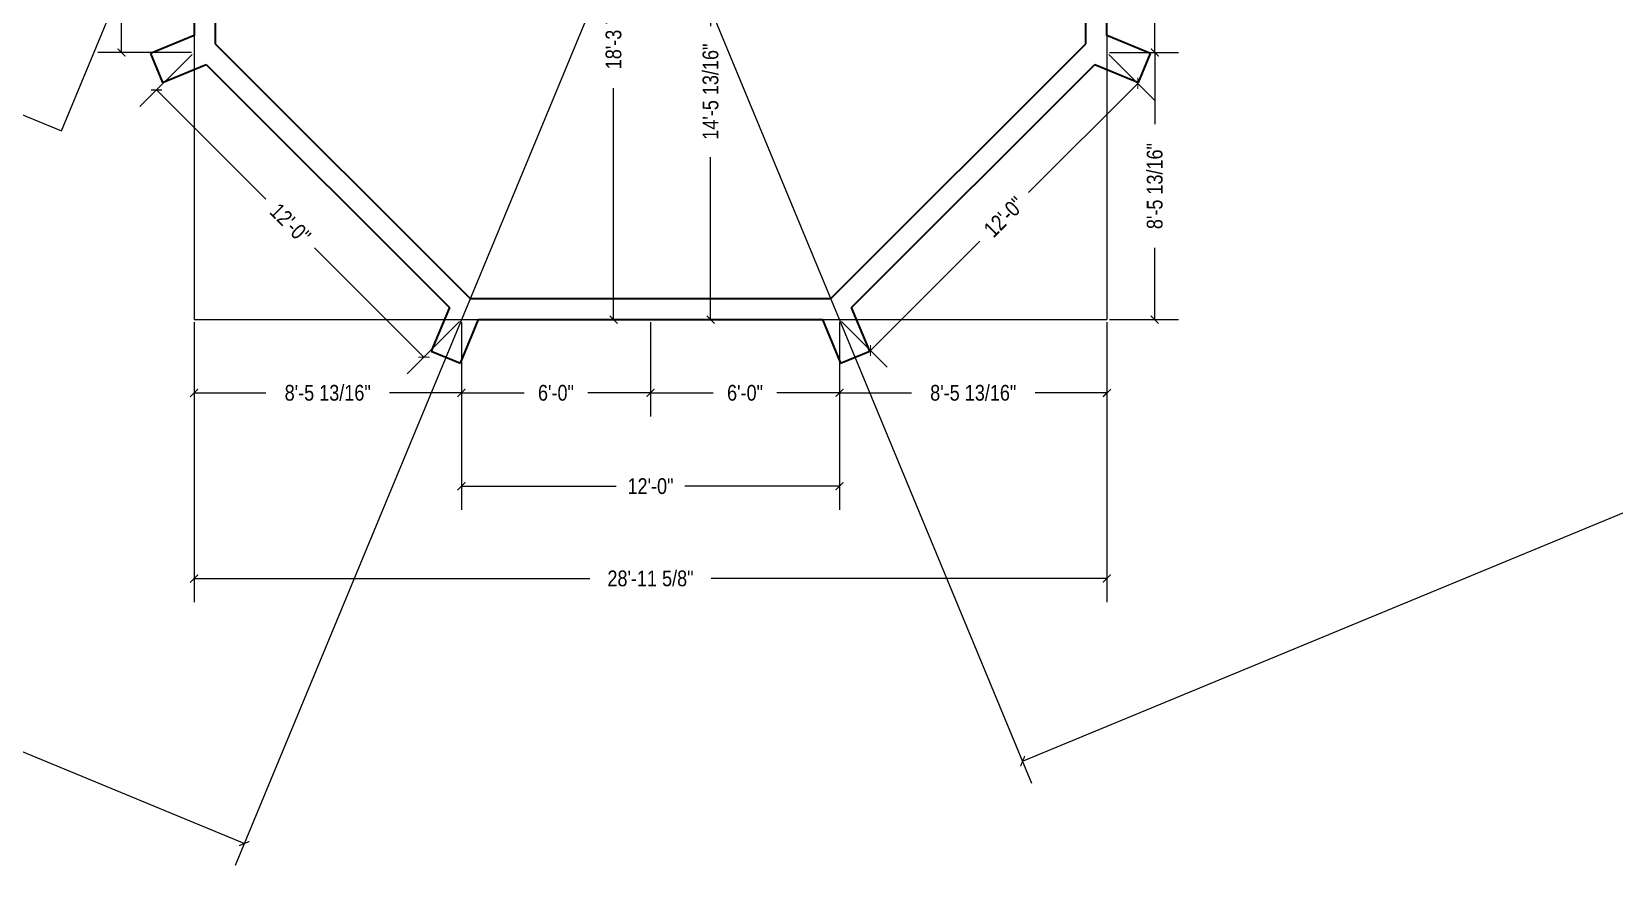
# Model space of a CAD drawing. Header units: inches. Extents: x 6006 to 8652, y 3716 to 4898.
# Drawn here: x 7379 to 7981, y 3716 to 4034 of the extents above; entities that cross this region are included whole.
import ezdxf

# ---------------------------------------------------------------- set-up
doc = ezdxf.new("R2010")
doc.units = ezdxf.units.IN
doc.header["$MEASUREMENT"] = 0
doc.layers.add('FOUNDATION', color=7, linetype='Continuous', lineweight=30)
doc.layers.add('GRID LAYOUT', color=1, linetype='Continuous', lineweight=9)
doc.styles.add('ARCHENTLTD', font='technical.ttf', dxfattribs={"height": 6})
doc.dimstyles.new('ARCHENTLTD', dxfattribs={"dimscale": 0.05, "dimtxt": 0.1875, "dimasz": 3, "dimexe": 9, "dimexo": 1, "dimgap": 2.5, "dimtad": 0, "dimdec": 1, "dimzin": 1, "dimdsep": 46, "dimlunit": 4, "dimtxsty": 'ARCHENTLTD', "dimblk": 'ARCHTICK', "dimcen": 6, "dimclrd": 256, "dimclre": 256, "dimclrt": 256, "dimazin": 0, "dimtol": 1, "dimtfac": 1, "dimtdec": 1, "dimtofl": 0, "dimtmove": 1, "dimatfit": 3, "dimldrblk": 'ARCHTICK', "dimfxl": 1, "dimfrac": 2, "dimtolj": 1, "dimtzin": 0, "dimlwd": 9, "dimlwe": 9, "dimarcsym": 0})

# ---------------------------------------------------------------- blocks, each defined once
blk = doc.blocks.new('_ArchTick')
at = {"color": 0, "linetype": 'ByBlock', "const_width": 0.15}
blk.add_lwpolyline([(-0.5, -0.5), (0.5, 0.5)], dxfattribs=at)
blk = doc.blocks.new('*D109')
at = {"layer": 'GRID LAYOUT', "color": 3, "lineweight": 9}
for p, q in [((7440.46, 3922.81), (7440.46, 3816.16)), ((7788.1, 3922.81), (7788.1, 3816.16)), ((7440.46, 3825.16), (7591.13, 3825.16)), ((7788.1, 3825.16), (7637.43, 3825.16))]:
    blk.add_line(p, q, dxfattribs=at)
at = {"layer": 'GRID LAYOUT', "color": 3, "lineweight": 9, "xscale": 3, "yscale": 3, "zscale": 3, "rotation": 180}
blk.add_blockref('_ArchTick', (7440.46, 3825.16), dxfattribs=at)
at = {"layer": 'GRID LAYOUT', "color": 3, "lineweight": 9, "xscale": 3, "yscale": 3, "zscale": 3}
blk.add_blockref('_ArchTick', (7788.1, 3825.16), dxfattribs=at)
at = {"layer": 'GRID LAYOUT', "color": 3, "insert": (7614.28, 3825.16), "char_height": 6, "attachment_point": 5, "style": 'ARCHENTLTD'}
blk.add_mtext('\\A1;28\'-11 5/8"', dxfattribs=at)
blk = doc.blocks.new('*D111')
at = {"layer": 'GRID LAYOUT', "color": 3, "lineweight": 9}
for p, q in [((7440.46, 3922.81), (7440.46, 3886.9)), ((7542.28, 3922.81), (7542.28, 3886.9)), ((7440.46, 3895.9), (7467.82, 3895.9)), ((7542.28, 3895.9), (7514.92, 3895.9))]:
    blk.add_line(p, q, dxfattribs=at)
at = {"layer": 'GRID LAYOUT', "color": 3, "lineweight": 9, "xscale": 3, "yscale": 3, "zscale": 3, "rotation": 180}
blk.add_blockref('_ArchTick', (7440.46, 3895.9), dxfattribs=at)
at = {"layer": 'GRID LAYOUT', "color": 3, "lineweight": 9, "xscale": 3, "yscale": 3, "zscale": 3}
blk.add_blockref('_ArchTick', (7542.28, 3895.9), dxfattribs=at)
at = {"layer": 'GRID LAYOUT', "color": 3, "insert": (7491.37, 3895.9), "char_height": 6, "attachment_point": 5, "style": 'ARCHENTLTD'}
blk.add_mtext('\\A1;8\'-5 13/16"', dxfattribs=at)
blk = doc.blocks.new('*D112')
at = {"layer": 'GRID LAYOUT', "color": 3, "lineweight": 9}
for p, q in [((7542.28, 3921.81), (7542.28, 3886.9)), ((7614.28, 3922.81), (7614.28, 3886.9)), ((7542.28, 3895.9), (7566.18, 3895.9)), ((7614.28, 3895.9), (7590.38, 3895.9))]:
    blk.add_line(p, q, dxfattribs=at)
at = {"layer": 'GRID LAYOUT', "color": 3, "lineweight": 9, "xscale": 3, "yscale": 3, "zscale": 3, "rotation": 180}
blk.add_blockref('_ArchTick', (7542.28, 3895.9), dxfattribs=at)
at = {"layer": 'GRID LAYOUT', "color": 3, "lineweight": 9, "xscale": 3, "yscale": 3, "zscale": 3}
blk.add_blockref('_ArchTick', (7614.28, 3895.9), dxfattribs=at)
at = {"layer": 'GRID LAYOUT', "color": 3, "insert": (7578.28, 3895.9), "char_height": 6, "attachment_point": 5, "style": 'ARCHENTLTD'}
blk.add_mtext('\\A1;6\'-0"', dxfattribs=at)
blk = doc.blocks.new('*D113')
at = {"layer": 'GRID LAYOUT', "color": 3, "lineweight": 9}
for p, q in [((7614.28, 3922.81), (7614.28, 3886.9)), ((7686.28, 3922.81), (7686.28, 3886.9)), ((7614.28, 3895.9), (7638.18, 3895.9)), ((7686.28, 3895.9), (7662.38, 3895.9))]:
    blk.add_line(p, q, dxfattribs=at)
at = {"layer": 'GRID LAYOUT', "color": 3, "lineweight": 9, "xscale": 3, "yscale": 3, "zscale": 3, "rotation": 180}
blk.add_blockref('_ArchTick', (7614.28, 3895.9), dxfattribs=at)
at = {"layer": 'GRID LAYOUT', "color": 3, "lineweight": 9, "xscale": 3, "yscale": 3, "zscale": 3}
blk.add_blockref('_ArchTick', (7686.28, 3895.9), dxfattribs=at)
at = {"layer": 'GRID LAYOUT', "color": 3, "insert": (7650.28, 3895.9), "char_height": 6, "attachment_point": 5, "style": 'ARCHENTLTD'}
blk.add_mtext('\\A1;6\'-0"', dxfattribs=at)
blk = doc.blocks.new('*D114')
at = {"layer": 'GRID LAYOUT', "color": 3, "lineweight": 9}
for p, q in [((7686.28, 3922.81), (7686.28, 3886.9)), ((7788.1, 3921.81), (7788.1, 3886.9)), ((7686.28, 3895.9), (7713.64, 3895.9)), ((7788.1, 3895.9), (7760.74, 3895.9))]:
    blk.add_line(p, q, dxfattribs=at)
at = {"layer": 'GRID LAYOUT', "color": 3, "lineweight": 9, "xscale": 3, "yscale": 3, "zscale": 3, "rotation": 180}
blk.add_blockref('_ArchTick', (7686.28, 3895.9), dxfattribs=at)
at = {"layer": 'GRID LAYOUT', "color": 3, "lineweight": 9, "xscale": 3, "yscale": 3, "zscale": 3}
blk.add_blockref('_ArchTick', (7788.1, 3895.9), dxfattribs=at)
at = {"layer": 'GRID LAYOUT', "color": 3, "insert": (7737.19, 3895.9), "char_height": 6, "attachment_point": 5, "style": 'ARCHENTLTD'}
blk.add_mtext('\\A1;8\'-5 13/16"', dxfattribs=at)
blk = doc.blocks.new('*D115')
at = {"layer": 'GRID LAYOUT', "color": 3, "lineweight": 9}
for p, q in [((7542.28, 3922.81), (7542.28, 3851.33)), ((7686.28, 3922.81), (7686.28, 3851.33)), ((7542.28, 3860.33), (7601.16, 3860.33)), ((7686.28, 3860.33), (7627.4, 3860.33))]:
    blk.add_line(p, q, dxfattribs=at)
at = {"layer": 'GRID LAYOUT', "color": 3, "lineweight": 9, "xscale": 3, "yscale": 3, "zscale": 3, "rotation": 180}
blk.add_blockref('_ArchTick', (7542.28, 3860.33), dxfattribs=at)
at = {"layer": 'GRID LAYOUT', "color": 3, "lineweight": 9, "xscale": 3, "yscale": 3, "zscale": 3}
blk.add_blockref('_ArchTick', (7686.28, 3860.33), dxfattribs=at)
at = {"layer": 'GRID LAYOUT', "color": 3, "insert": (7614.28, 3860.33), "char_height": 6, "attachment_point": 5, "style": 'ARCHENTLTD'}
blk.add_mtext('\\A1;12\'-0"', dxfattribs=at)
blk = doc.blocks.new('*D118')
at = {"layer": 'GRID LAYOUT', "color": 3, "lineweight": 9}
for p, q in [((8501.18, 4463.92), (8645.94, 4114.42)), ((8642.5, 4122.74), (8221.83, 3948.49)), ((7614.66, 4096.71), (7759.43, 3747.21)), ((7755.99, 3755.53), (8176.65, 3929.78))]:
    blk.add_line(p, q, dxfattribs=at)
at = {"layer": 'GRID LAYOUT', "color": 3, "lineweight": 9, "xscale": 3, "yscale": 3, "zscale": 3}
for p, rotation in [((8642.5, 4122.74), 22.5), ((7755.99, 3755.53), 202.5000000000001)]:
    blk.add_blockref('_ArchTick', p, dxfattribs=dict(at, rotation=rotation))
at = {"layer": 'GRID LAYOUT', "color": 3, "insert": (8199.24, 3939.13), "char_height": 6, "attachment_point": 5, "rotation": 22.5, "style": 'ARCHENTLTD'}
blk.add_mtext('\\A1;79\'-11 9/16"', dxfattribs=at)
blk = doc.blocks.new('*D119')
at = {"layer": 'GRID LAYOUT', "color": 3, "lineweight": 9}
for p, q in [((6239.47, 4666.02), (6081.69, 4285.12)), ((6085.14, 4293.44), (6748.33, 4018.74)), ((7613.9, 4096.71), (7456.13, 3715.82)), ((7459.57, 3724.13), (6796.38, 3998.84))]:
    blk.add_line(p, q, dxfattribs=at)
at = {"layer": 'GRID LAYOUT', "color": 3, "lineweight": 9, "xscale": 3, "yscale": 3, "zscale": 3}
for p, rotation in [((6085.14, 4293.44), 157.5), ((7459.57, 3724.13), 337.5000000000001)]:
    blk.add_blockref('_ArchTick', p, dxfattribs=dict(at, rotation=rotation))
at = {"layer": 'GRID LAYOUT', "color": 3, "insert": (6772.35, 4008.79), "char_height": 6, "attachment_point": 5, "rotation": 337.5, "style": 'ARCHENTLTD'}
blk.add_mtext('\\A1;123\'-11 11/16"', dxfattribs=at)
blk = doc.blocks.new('*D120')
at = {"layer": 'GRID LAYOUT', "color": 3, "lineweight": 9}
for p, q in [((7789.1, 4025.64), (7815.32, 4025.64)), ((7806.32, 4025.64), (7806.32, 3998.28)), ((7806.32, 3923.81), (7806.32, 3951.17)), ((7789.1, 3923.81), (7815.32, 3923.81))]:
    blk.add_line(p, q, dxfattribs=at)
at = {"layer": 'GRID LAYOUT', "color": 3, "lineweight": 9, "xscale": 3, "yscale": 3, "zscale": 3}
for p, rotation in [((7806.32, 4025.64), 90), ((7806.32, 3923.81), 270)]:
    blk.add_blockref('_ArchTick', p, dxfattribs=dict(at, rotation=rotation))
at = {"layer": 'GRID LAYOUT', "color": 3, "insert": (7806.32, 3974.72), "char_height": 6, "attachment_point": 5, "rotation": 90, "style": 'ARCHENTLTD'}
blk.add_mtext('\\A1;8\'-5 13/16"', dxfattribs=at)
blk = doc.blocks.new('*D156')
at = {"layer": 'GRID LAYOUT', "color": 3, "lineweight": 9}
for p, q in [((7600.22, 4143.66), (7600.22, 4055.42)), ((7601.22, 4143.66), (7609.22, 4143.66)), ((7600.22, 3923.81), (7600.22, 4012.05)), ((7599.22, 3923.81), (7591.22, 3923.81))]:
    blk.add_line(p, q, dxfattribs=at)
at = {"layer": 'GRID LAYOUT', "color": 3, "lineweight": 9, "xscale": 3, "yscale": 3, "zscale": 3}
for p, rotation in [((7600.22, 4143.66), 90), ((7600.22, 3923.81), 270)]:
    blk.add_blockref('_ArchTick', p, dxfattribs=dict(at, rotation=rotation))
at = {"layer": 'GRID LAYOUT', "color": 3, "insert": (7600.22, 4033.74), "char_height": 6, "attachment_point": 5, "rotation": 90, "style": 'ARCHENTLTD'}
blk.add_mtext('\\A1;18\'-3 7/8"', dxfattribs=at)
blk = doc.blocks.new('*D158')
at = {"layer": 'GRID LAYOUT', "color": 3, "lineweight": 9}
for p, q in [((7439.46, 4126.34), (7403.85, 4126.34)), ((7412.85, 4126.34), (7412.85, 4098.12)), ((7412.85, 4025.64), (7412.85, 4053.85)), ((7439.46, 4025.64), (7403.85, 4025.64))]:
    blk.add_line(p, q, dxfattribs=at)
at = {"layer": 'GRID LAYOUT', "color": 3, "lineweight": 9, "xscale": 3, "yscale": 3, "zscale": 3}
for p, rotation in [((7412.85, 4126.34), 90), ((7412.85, 4025.64), 270)]:
    blk.add_blockref('_ArchTick', p, dxfattribs=dict(at, rotation=rotation))
at = {"layer": 'GRID LAYOUT', "color": 3, "insert": (7412.85, 4075.99), "char_height": 6, "attachment_point": 5, "rotation": 90, "style": 'ARCHENTLTD'}
blk.add_mtext('\\A1;8\'-4 11/16"', dxfattribs=at)
blk = doc.blocks.new('*D159')
at = {"layer": 'GRID LAYOUT', "color": 3, "lineweight": 9}
for p, q in [((7789.1, 4126.34), (7815.32, 4126.34)), ((7806.32, 4126.34), (7806.32, 4098.12)), ((7806.32, 4025.64), (7806.32, 4053.85)), ((7789.1, 4025.64), (7815.32, 4025.64))]:
    blk.add_line(p, q, dxfattribs=at)
at = {"layer": 'GRID LAYOUT', "color": 3, "lineweight": 9, "xscale": 3, "yscale": 3, "zscale": 3}
for p, rotation in [((7806.32, 4126.34), 90), ((7806.32, 4025.64), 270)]:
    blk.add_blockref('_ArchTick', p, dxfattribs=dict(at, rotation=rotation))
at = {"layer": 'GRID LAYOUT', "color": 3, "insert": (7806.32, 4075.99), "char_height": 6, "attachment_point": 5, "rotation": 90, "style": 'ARCHENTLTD'}
blk.add_mtext('\\A1;8\'-4 11/16"', dxfattribs=at)
blk = doc.blocks.new('*D160')
at = {"layer": 'GRID LAYOUT', "color": 3, "lineweight": 9}
for p, q in [((7439.75, 4024.93), (7419.82, 4005)), ((7426.18, 4011.36), (7467.82, 3969.73)), ((7528.01, 3909.54), (7486.37, 3951.18)), ((7541.57, 3923.11), (7521.64, 3903.18))]:
    blk.add_line(p, q, dxfattribs=at)
at = {"layer": 'GRID LAYOUT', "color": 3, "lineweight": 9, "xscale": 3, "yscale": 3, "zscale": 3}
for p, rotation in [((7426.18, 4011.36), 135), ((7528.01, 3909.54), 315)]:
    blk.add_blockref('_ArchTick', p, dxfattribs=dict(at, rotation=rotation))
at = {"layer": 'GRID LAYOUT', "color": 3, "insert": (7477.1, 3960.45), "char_height": 6, "attachment_point": 5, "rotation": 315, "style": 'ARCHENTLTD'}
blk.add_mtext('\\A1;12\'-0"', dxfattribs=at)
blk = doc.blocks.new('*D161')
at = {"layer": 'GRID LAYOUT', "color": 3, "lineweight": 9}
for p, q in [((7788.81, 4024.93), (7806.23, 4007.51)), ((7799.86, 4013.88), (7758.23, 3972.24)), ((7698.04, 3912.05), (7739.67, 3953.69)), ((7686.99, 3923.11), (7704.4, 3905.69))]:
    blk.add_line(p, q, dxfattribs=at)
at = {"layer": 'GRID LAYOUT', "color": 3, "lineweight": 9, "xscale": 3, "yscale": 3, "zscale": 3}
for p, rotation in [((7799.86, 4013.88), 44.99999999999962), ((7698.04, 3912.05), 224.9999999999996)]:
    blk.add_blockref('_ArchTick', p, dxfattribs=dict(at, rotation=rotation))
at = {"layer": 'GRID LAYOUT', "color": 3, "insert": (7748.95, 3962.97), "char_height": 6, "attachment_point": 5, "rotation": 45, "style": 'ARCHENTLTD'}
blk.add_mtext('\\A1;12\'-0"', dxfattribs=at)
blk = doc.blocks.new('*D162')
at = {"layer": 'GRID LAYOUT', "color": 3, "lineweight": 9}
for p, q in [((7637.16, 4097.64), (7637.16, 4035.7)), ((7638.16, 4097.64), (7646.16, 4097.64)), ((7637.16, 3923.81), (7637.16, 3985.74)), ((7636.16, 3923.81), (7628.16, 3923.81))]:
    blk.add_line(p, q, dxfattribs=at)
at = {"layer": 'GRID LAYOUT', "color": 3, "lineweight": 9, "xscale": 3, "yscale": 3, "zscale": 3}
for p, rotation in [((7637.16, 4097.64), 90), ((7637.16, 3923.81), 270)]:
    blk.add_blockref('_ArchTick', p, dxfattribs=dict(at, rotation=rotation))
at = {"layer": 'GRID LAYOUT', "color": 3, "insert": (7637.16, 4010.72), "char_height": 6, "attachment_point": 5, "rotation": 90, "style": 'ARCHENTLTD'}
blk.add_mtext('\\A1;14\'-5 13/16"', dxfattribs=at)

msp = doc.modelspace()

# ---------------------------------------------------------------- linework, layer by layer
at = {"layer": 'FOUNDATION'}
for p, q in [((7440.45693, 4117.68115), (7440.45693, 4032.13033)), ((7448.45693, 4120.99486), (7448.45693, 4028.94968)), ((7780.10369, 4028.94968), (7780.10369, 4120.99486)), ((7788.10369, 4032.13033), (7788.10369, 4117.68115)), ((7440.45693, 4032.13033), (7423.8271, 4025.24202)), ((7804.73352, 4025.24202), (7788.10369, 4032.13033)), ((7448.45693, 4028.94968), (7545.59402, 3931.8126)), ((7682.9666, 3931.8126), (7780.10369, 4028.94968)), ((7423.8271, 4025.24202), (7428.4193, 4014.15547)), ((7428.4193, 4014.15547), (7445.04914, 4021.04377)), ((7445.04914, 4021.04377), (7537.68811, 3928.4048)), ((7690.87251, 3928.4048), (7783.51149, 4021.04377)), ((7783.51149, 4021.04377), (7800.14132, 4014.15547)), ((7800.14132, 4014.15547), (7804.73352, 4025.24202)), ((7545.59402, 3931.8126), (7682.9666, 3931.8126)), ((7537.68811, 3928.4048), (7530.79981, 3911.77497)), ((7541.88636, 3907.18276), (7548.77466, 3923.8126)), ((7548.77466, 3923.8126), (7679.78596, 3923.8126)), ((7679.78596, 3923.8126), (7686.67426, 3907.18276)), ((7697.76081, 3911.77497), (7690.87251, 3928.4048)), ((7530.79981, 3911.77497), (7541.88636, 3907.18276)), ((7686.67426, 3907.18276), (7697.76081, 3911.77497))]:
    msp.add_line(p, q, dxfattribs=at)
at = {"layer": 'GRID LAYOUT', "color": 6}
for p, q in [((7440.45693, 4516.88939), (7440.45693, 3923.8126)), ((7788.10369, 4516.88939), (7788.10369, 3923.8126)), ((6662.36079, 4297.10335), (7389.94272, 3995.72905)), ((7389.94272, 3995.72905), (7503.17196, 4269.0886)), ((7440.45693, 3923.8126), (7788.10369, 3923.8126))]:
    msp.add_line(p, q, dxfattribs=at)

# ---------------------------------------------------------------- dimensions: what is measured, and where the dimension line sits
for p1, p2, distance, picture, middle in [((6239.84869, 4666.94419), (7614.28031, 4097.63597), -404.27869, '*D119', (6772.35374, 4008.78528)), ((8500.79476, 4464.84228), (7614.28031, 4097.63597), 370.29337, '*D118', (8199.24267, 3939.13266)), ((7788.10369, 4025.63597), (7788.10369, 3923.8126), 18.21496, '*D120', (7806.31865, 3974.72428)), ((7440.45693, 4025.63597), (7542.28031, 3923.8126), -20.18359, '*D160', (7477.09667, 3960.45233)), ((7686.28031, 3923.8126), (7788.10369, 4025.63597), -16.62983, '*D161', (7748.95107, 3962.96522)), ((7440.45693, 3923.8126), (7788.10369, 3923.8126), -98.65254, '*D109', (7614.28031, 3825.16006)), ((7542.28031, 3923.8126), (7440.45693, 3923.8126), 27.90866, '*D111', (7491.36862, 3895.90393)), ((7542.28031, 3923.8126), (7686.28031, 3923.8126), -63.48429, '*D115', (7614.28031, 3860.32831))]:
    dim = msp.add_aligned_dim(p1=p1, p2=p2, distance=distance, dimstyle='ARCHENTLTD', override={"dimscale": 1, "dimtxt": 6, "dimdec": 4, "dimrnd": 0.0625, "dimclrd": 3, "dimclre": 3, "dimclrt": 3, "dimtol": 0, "dimtdec": 4}, dxfattribs=at)
    dim.commit()
    dim.dimension.update_dxf_attribs({"geometry": picture, "text_midpoint": middle})
for base, p1, p2, picture, middle in [((7600.22305, 3923.8126), (7600.22305, 4143.65856), (7600.22305, 3923.8126), '*D156', (7600.22305, 4033.73558)), ((7412.84801, 4025.63597), (7440.45693, 4126.34028), (7440.45693, 4025.63597), '*D158', (7412.84801, 4075.98813)), ((7806.31865, 4126.34028), (7788.10369, 4025.63597), (7788.10369, 4126.34028), '*D159', (7806.31865, 4075.98813)), ((7637.15834, 3923.8126), (7637.15834, 4097.63597), (7637.15834, 3923.8126), '*D162', (7637.15834, 4010.72428))]:
    dim = msp.add_linear_dim(base=base, p1=p1, p2=p2, angle=90, dimstyle='ARCHENTLTD', override={"dimscale": 1, "dimtxt": 6, "dimdec": 4, "dimrnd": 0.0625, "dimclrd": 3, "dimclre": 3, "dimclrt": 3, "dimtol": 0, "dimtdec": 4}, dxfattribs=at)
    dim.commit()
    dim.dimension.update_dxf_attribs({"geometry": picture, "text_midpoint": middle})
for base, p1, p2, picture, middle in [((7614.28031, 3895.90393), (7542.28031, 3922.8126), (7614.28031, 3923.8126), '*D112', (7578.28031, 3895.90393)), ((7686.28031, 3895.90393), (7614.28031, 3923.8126), (7686.28031, 3923.8126), '*D113', (7650.28031, 3895.90393)), ((7788.10369, 3895.90393), (7686.28031, 3923.8126), (7788.10369, 3922.8126), '*D114', (7737.192, 3895.90393))]:
    dim = msp.add_linear_dim(base=base, p1=p1, p2=p2, dimstyle='ARCHENTLTD', override={"dimscale": 1, "dimtxt": 6, "dimdec": 4, "dimrnd": 0.0625, "dimclrd": 3, "dimclre": 3, "dimclrt": 3, "dimtol": 0, "dimtdec": 4}, dxfattribs=at)
    dim.commit()
    dim.dimension.update_dxf_attribs({"geometry": picture, "text_midpoint": middle})

doc.saveas('drawing.dxf')
